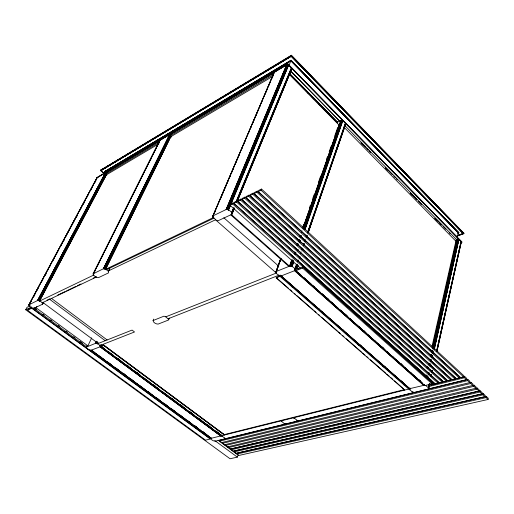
<?xml version="1.0" encoding="UTF-8"?>
<svg xmlns="http://www.w3.org/2000/svg" width="514" height="514" viewBox="0 0 514 514"><rect width="100%" height="100%" fill="white"/><g stroke="black" fill="none" stroke-linecap="round" stroke-linejoin="round"><path stroke-width="0.77" d="M345.196 124.831L345.71 124.125L345.344 123.231L307.68 232.058M287.904 64.16L96.356 178.133L287.911 64.102L461.848 241.908L461.855 242.396L287.686 64.256L287.859 63.89L96.497 177.87M212.571 216.58L213.027 215.854L226.076 209.558C228.312 208.986 233.266 212.443 231.589 214.454L217.968 220.795L216.259 220.255L212.571 216.58L274.29 72.23L212.648 216.895M104.271 173.192L104.984 171.817L104.644 171.541L291.053 60.228L289.112 65.317M461.919 242.1L287.846 63.897M236.099 201.681L291.29 67.951L291.663 69.229L237.217 201.398M210.759 437.665L211.164 438.307L220.763 435.93L222.421 436.418M424.358 385.005L423.69 385.339L294.586 270.692C297.066 269.188 291.779 265.52 289.729 266.104L276.384 271.411C274.643 273.146 279.237 276.05 281.229 275.922L294.798 270.608L296.276 268.88M457.473 235.585L463.891 233.227L291.451 55.242L291.168 56.347L100.847 170.699L100.705 170.018M289.144 73.515L337.659 122.885L337.589 122.319L336.895 122.422M488.088 399.462L488.3 398.292L486.283 396.435L237.185 453.097L236.858 454.061L486.071 397.598L488.088 399.462L238.779 455.475L218.116 440.26M486.071 397.598L486.283 396.435M485.062 396.667L485.274 395.504L483.25 393.634L234.3 450.971L233.973 451.941L483.038 394.803L485.062 396.667L235.894 453.354M482.023 393.865L482.235 392.696L480.198 390.82L231.409 448.844L231.075 449.808L479.986 391.989L482.023 393.865L233.009 451.228M483.038 394.803L483.25 393.634M230.105 449.095L478.964 391.045L479.183 389.882L477.133 387.993L227.194 446.955M479.986 391.989L480.198 390.82M478.964 391.045L476.915 389.162L477.133 387.993M474.056 385.153L476.112 387.048L475.893 388.218L473.837 386.322L474.056 385.153L224.271 444.803M470.965 382.3L473.028 384.202L472.803 385.371L470.74 383.47L470.965 382.3L221.335 442.644M87.104 345.607C84.861 348.029 89.083 350.31 91.267 350.265L211.273 438.288C210.239 439.554 213.785 441.295 215.244 441.198L466.59 379.64L466.815 378.477L464.733 376.55L428.978 385.423M467.624 380.604L467.856 379.435L219.716 440.235L219.375 441.205L467.624 380.604L469.7 382.512L469.931 381.349L467.856 379.435M466.59 379.64L464.502 377.719L464.733 376.55M463.667 376.948L463.898 375.779L261.51 189.056L258.735 190.405L258.272 191.574L460.775 377.668L463.667 376.948L261.048 190.225L258.272 191.574M459.33 378.021L459.567 376.858L257.353 191.079L254.603 192.416L254.141 193.579L456.464 378.734L459.33 378.021L256.891 192.242L254.141 193.579M455.031 379.088L455.269 377.931L253.235 193.078L250.504 194.408L250.035 195.564L452.179 379.795L455.031 379.088L252.766 194.241L250.035 195.564M450.759 380.148L451.003 378.991L249.149 195.063L246.444 196.38L245.975 197.537L447.932 380.855L450.759 380.148L248.68 196.226L245.975 197.537M446.518 381.202L446.762 380.045L245.094 197.035L242.409 198.34L241.94 199.496L443.71 381.896L446.518 381.202L244.625 198.192L241.94 199.496M210.907 438.243L90.939 350.272L100.198 346.764L101.431 345.357L100.898 346.494L103.545 345.459L224.31 435.037L224.406 434.664L103.584 345.042L101.778 345.729L101.74 345.318M442.31 382.243L442.554 381.092L241.072 198.989L238.412 200.28L237.937 201.437L439.521 382.936L442.31 382.243L240.603 200.145L237.937 201.437M438.127 383.283L438.378 382.133L237.089 200.929L234.448 202.208L233.973 203.358L435.358 383.971L438.127 383.283L236.613 202.079L233.973 203.358M430.032 383.926L431.227 384.992L433.977 384.311L434.227 383.168L233.131 202.85L230.516 204.122M295.094 270.403L424.821 385.603L431.998 383.817L432.248 382.66L303.003 266.894L297.086 269.214L298.377 265.462L297.304 265.886M428.104 389.014C429.672 388.102 427.648 385.371 429.274 383.932M431.889 372.2L432.242 370.633M436.598 351.075L461.013 241.535L461.283 242.145L460.833 242.756M428.515 387.961L429.389 384.048M431.13 376.229L431.484 374.661M432.004 372.316L432.351 370.748M436.707 351.19L461.109 241.651M428.4 388.905L429.479 384.17M431.22 376.344L431.574 374.777M432.094 372.432L432.441 370.864M436.759 351.37L461.186 241.773M428.515 388.828L429.556 384.138M432.158 372.554L432.505 370.986M436.861 351.428L461.244 241.901M428.605 388.745L429.762 383.849M430.417 380.829L430.764 379.261M432.197 372.669L432.544 371.108M436.913 351.666L461.276 242.023M463.911 233.131L463.814 233.555L291.29 55.615L100.513 170.462M427.603 377.796L427.956 376.229M430.244 366.058L430.597 364.497M432.184 357.448L432.537 355.887M433.064 353.542L433.418 351.974M434.118 348.845L458.771 239.299L458.09 239.023L457.017 239.068L432.582 346.969M430.398 366.161L430.751 364.593M433.218 353.638L433.565 352.077M434.272 348.948L458.771 239.299M428.779 374.096L429.126 372.528M430.533 366.27L430.886 364.702M432.467 357.66L432.82 356.099M433.347 353.748L433.7 352.186M434.407 349.057L458.906 239.402M457.274 237.359L458.289 232.881L458.873 232.726L291.053 60.228M425.855 376.685L426.209 375.124M431.522 351.666L431.876 350.098M426.029 376.653L426.382 375.085M430.629 356.318L430.983 354.756M431.689 351.627L432.049 350.06M432.576 347.715L457.177 239.016M427.982 368.808L428.335 367.247M428.869 364.901L429.222 363.334M430.816 356.298L431.169 354.731M432.762 347.695L457.351 238.984M429.061 364.895L429.415 363.334M431.008 356.292L431.362 354.731M432.955 347.689L457.531 238.971M429.261 364.908L429.614 363.34M431.207 356.305L431.561 354.737M432.088 352.392L432.441 350.824M432.974 348.479L457.711 238.971M424.821 385.603L423.69 384.254M429.466 364.934L429.82 363.366M433.18 348.505L457.903 238.991M426.851 377.494L427.205 375.927M429.672 364.972L430.025 363.411M430.559 361.066L430.905 359.498M431.439 357.153L431.792 355.585M433.379 348.543L458.09 239.023M427.05 377.552L427.404 375.985M431.638 357.211L431.991 355.643M432.698 352.514L433.051 350.946M433.578 348.601L458.27 239.068M429.89 365.884L430.244 364.317M431.831 357.275L432.184 355.714M433.771 348.672L458.449 239.132M427.436 377.7L427.783 376.139M430.077 365.968L430.43 364.4M431.13 361.271L431.484 359.704M432.011 357.358L432.364 355.791M433.951 348.749L458.616 239.209M427.076 368.14L427.43 366.585M432.03 346.333L456.31 239.325L345.061 125.757M409.909 389.863L409.999 387.954M290.969 60.819L458.327 232.816M28.848 304.841C29.433 306.685 31.996 308.361 34.001 308.265L42.501 304.23C43.06 302.386 39.424 300.414 37.522 300.549L28.848 304.841L97.101 177.69L28.829 305.033M224.393 434.818L103.629 345.029M297.31 264.98L295.614 270.788L302.611 268.051L303.003 266.894M93.13 273.827C93.535 275.87 96.394 277.811 98.547 277.624L108.531 272.883C109.54 271.051 105.286 268.488 103.34 268.79L93.13 273.827L159.97 140.271L93.098 274.168M30.262 305.746L27.011 307.314L25.7 309.756L230.054 458.758L237.359 457.126L238.181 454.717M295.004 269.233L296.578 264.697M297.619 261.671L298.146 260.161M300.497 253.357L301.018 251.847M303.376 245.043L303.896 243.533M307.558 232.951L345.459 123.366M295.126 269.375L296.957 264.087M301.917 249.727L302.444 248.217M303.485 245.191L304.012 243.681M306.363 236.877L306.884 235.367M307.931 232.341L345.562 123.514M295.325 269.098L296.629 265.32M303.421 245.679L303.941 244.169M308.117 232.084L333.708 158.061M334.228 156.552L344.933 125.583M294.952 270.537L297.047 264.235M302.007 249.875L302.534 248.365M303.568 245.608L304.102 243.829M306.453 237.025L306.974 235.515M308.021 232.495L345.639 123.662M295.319 269.818L297.111 264.382M303.678 245.641L304.198 244.124M306.55 237.327L307.038 235.663M308.117 232.791L345.691 123.816M295.184 270.345L297.156 264.671M299.437 258.137L300.009 256.499M302.354 249.701L302.881 248.185M303.684 245.782L304.204 244.272M305.098 241.631L305.702 240.006M306.556 237.468L307.076 235.958M308.117 232.938L345.71 124.125M294.863 269.092L296.437 264.556M297.484 261.536L298.004 260.02M304.545 241.13L305.065 239.614M306.113 236.594L306.633 235.084M291.38 266.201L293.224 260.913M299.829 242.023L300.356 240.513M304.314 229.186L342.343 120.398L341.007 120.321L336.702 122.525M228.505 446.705L228.165 447.668L476.915 389.162M291.586 266.297L293.436 261.009M300.035 242.12L300.561 240.61M304.519 229.276L342.343 120.398M291.785 266.406L293.629 261.112M304.712 229.379L342.523 120.482M291.965 266.522L293.809 261.234M304.886 229.501L342.697 120.584M292.125 266.657L293.706 262.121M297.664 250.787L298.191 249.277M305.04 229.629L342.851 120.7M302.932 226.456L303.723 224.194M309.556 207.598L310.353 205.337M312.737 198.545L314.067 194.774M318.307 182.701L320.691 175.91M326.525 159.314L327.315 157.053M329.172 151.771L331.029 146.49M334.743 135.927L337.659 127.633M291.637 260.148L289.517 266.188L231.377 214.556L234.05 208.061M296.938 245.056L297.465 243.546M299.848 236.755L300.375 235.245M301.435 232.225L301.969 230.715M303.029 227.702L339.047 125.063L289.183 74.344M289.729 266.104L291.849 260.065M294.233 253.267L294.766 251.757M303.241 227.599L340.853 120.392M289.902 266.046L292.023 260.007M298.64 241.13L299.167 239.62M303.144 228.293L341.007 120.321M290.089 266.014L292.209 259.968M297.233 245.621L297.767 244.111M298.827 241.092L299.354 239.582M303.324 228.255L341.18 120.276M290.288 265.995L292.145 260.707M297.433 245.608L297.966 244.092M300.343 237.301L300.876 235.791M303.523 228.235L341.36 120.244M290.5 266.001L292.35 260.714M294.734 253.916L295.261 252.406M297.645 245.608L298.171 244.099M303.729 228.235L341.553 120.237M290.718 266.021L292.832 259.981M294.952 253.935L295.479 252.425M297.857 245.628L298.39 244.118M300.767 237.32L301.294 235.81M303.941 228.255L341.752 120.244M290.943 266.066L292.794 260.778M295.171 253.98L295.698 252.464M299.399 241.888L299.925 240.379M300.986 237.359L301.512 235.849M304.153 228.293L341.951 120.276M291.162 266.123L293.012 260.836M295.389 254.038L295.916 252.528M299.617 241.953L300.144 240.436M304.108 229.109L342.151 120.327M225.588 444.552L225.248 445.522L473.837 386.322M222.658 442.4L222.318 443.364L470.74 383.47M394.546 380.855L404.743 390.062L276.166 277.901L280.034 276.384L280.503 275.074M276.166 277.901L276.616 277.239L279.153 276.236A0.822 0.373 -48.8 0 0 279.944 275.388M275.902 271.912L280.554 258.985M275.896 272.189L280.76 258.491M275.934 272.33L280.843 258.677M276.005 272.478L280.991 258.606M276.095 272.626L276.911 270.364M277.99 267.357L278.806 265.096M280.156 261.33L280.972 259.075M31.707 307.616L28.103 309.338L27.576 310.321L205.536 440.157L210.252 438.982L210.836 437.382M261.048 190.225L261.51 189.056M104.972 171.882L290.956 60.87L458.289 232.881M256.891 192.242L257.353 191.079M221.688 435.056L220.647 435.949L100.089 346.815C100.828 345.145 97.197 343.249 95.437 343.371L86.416 347.053M252.766 194.241L253.235 193.078M248.68 196.226L249.149 195.063M244.625 198.192L245.094 197.035M240.603 200.145L241.072 198.989M231.679 212.912L233.51 208.478M236.254 201.829L291.425 68.099M231.814 213.072L233.639 208.639M236.382 201.989L291.534 68.253M236.793 201.411L291.618 68.42M231.589 214.454L234.127 208.228M236.613 202.079L291.682 68.587M231.73 214.37L234.178 208.395M237.237 201.013L291.714 68.754M231.853 214.274L234.397 208.215M237.153 201.533L291.721 68.921M232.02 214.023L234.468 208.08M231.525 212.764L233.658 207.592M228.177 209.84L288.444 65.098L288.071 64.899L286.561 64.925L226.076 209.558M228.37 209.969L288.444 65.098M228.544 210.11L230.388 205.684M231.004 204.206L288.611 65.227M300.69 268.385L230.034 205.266L232.656 204L233.131 202.85M226.244 209.494L286.716 64.848M226.43 209.449L286.889 64.79M226.629 209.423L287.069 64.758M226.847 209.423L287.268 64.738M227.066 209.442L287.467 64.751M227.297 209.481L287.673 64.777M227.522 209.545L287.872 64.828M227.747 209.622L288.071 64.899M227.965 209.725L288.264 64.989M212.732 217.062L213.67 214.852M214.299 213.381L215.244 211.17M220.577 198.655L223.404 192.03M224.033 190.559L224.971 188.349M225.601 186.878L226.539 184.667M227.169 183.196L228.428 180.253M229.681 177.304L230.625 175.094M231.249 173.623L232.193 171.419M232.823 169.941L233.761 167.737M235.328 164.056L236.273 161.846M236.903 160.374L237.841 158.164M238.47 156.693L239.415 154.483M241.612 149.33L242.235 147.859M243.18 145.648L245.062 141.234M248.827 132.4L249.457 130.922M250.402 128.718L251.654 125.769M252.284 124.298L253.222 122.088M253.852 120.617L254.796 118.406M255.419 116.935L257.302 112.521M257.932 111.05L258.876 108.84M259.499 107.368L260.444 105.158M261.073 103.687L262.012 101.476M265.153 94.113L266.091 91.903M266.721 90.432L267.666 88.228M268.289 86.75L269.233 84.547M269.863 83.069L270.486 81.597M271.431 79.394L273.628 74.234M212.597 216.735L274.155 72.326M153.699 319.091C151.463 321.648 155.781 324.238 158.126 324.096L168.553 320.004L169.414 318.07M100.314 346.256L100.995 344.798M100.262 346.706L101.033 344.907M100.32 346.635L101.033 345.093M95.681 343.32L96.369 341.874M95.829 343.313L96.51 341.868M95.983 343.32L96.671 341.874M96.15 343.339L96.831 341.894M96.324 343.378L97.005 341.932M96.497 343.429L97.178 341.983M96.671 343.493L97.358 342.048M96.844 343.564L97.525 342.118M97.172 343.744L97.853 342.298M98.001 342.401L97.319 343.847L132.059 330.084L134.527 331.967L99.735 345.639M95.437 343.371L96.465 341.206M86.468 346.982L87.329 345.427M36.899 306.428L36.153 307.841L34.496 308.625L86.172 346.532L87.888 345.851L91.691 337.884M108.255 271.508L109.662 268.629M108.403 271.63L109.81 268.758M104.336 268.751L170.539 134.437L170.892 134.546L104.727 268.88M104.528 268.809L170.821 134.302L273.532 73.226L272.767 75.018L169.986 135.998L171.329 137.199M104.92 268.963L171.066 134.623M105.107 269.06L170.526 136.152M105.286 269.175L170.68 136.261M105.447 269.291L170.821 136.377M103.34 268.79L169.614 134.533L170.539 134.437M103.468 268.738L169.736 134.469M103.616 268.706L169.877 134.43M103.777 268.693L170.031 134.405M103.957 268.693L170.192 134.392M104.143 268.713L170.365 134.405M291.663 69.229L291.239 69.711M150.152 160.657L150.865 159.224M158.376 144.177L159.089 142.744M93.497 273.583L159.783 140.438M93.561 273.711L95.353 270.133M97.14 266.548L98.926 262.969M101.791 257.238L103.577 253.653M105.364 250.074L107.156 246.489M108.942 242.904L111.808 237.172M113.594 233.594L115.38 230.009M117.173 226.43L120.032 220.699M120.745 219.266L123.611 213.535M125.397 209.95L128.256 204.219M128.975 202.786L131.835 197.055M132.554 195.622L136.486 187.745M137.199 186.312L140.065 180.581M140.778 179.142L144.71 171.265M145.43 169.832L148.289 164.101M149.002 162.668L151.868 156.937M152.581 155.504L156.519 147.621M157.233 146.188L159.738 141.177M42.713 303.723L43.42 302.187M42.501 304.23L43.484 302.412M42.662 304.108L43.459 302.605M38.229 300.497L106.109 172.627L106.912 172.916M38.409 300.536L106.269 172.653M38.589 300.587L106.514 172.543L159.43 141.074M38.768 300.651L106.597 172.755M38.948 300.729L106.758 172.832M39.122 300.818L106.167 174.33M39.289 300.915L106.314 174.426M39.443 301.024L106.449 174.529M27.576 310.321L31.971 308.04L210.342 438.744M37.522 300.549L105.434 172.73L106.109 172.627M37.631 300.51L105.543 172.678M37.76 300.478L105.666 172.64M37.907 300.472L105.807 172.62M38.062 300.478L105.955 172.614M28.848 305.136L96.94 177.831M29.343 304.667L31.611 300.433M33.879 296.205L35.762 292.684M36.52 291.271L38.788 287.043M41.428 282.109L42.938 279.288M45.206 275.061L45.964 273.647M47.853 270.126L48.605 268.713M49.363 267.306L50.115 265.899M52.383 261.665L54.272 258.144M55.03 256.73L55.782 255.323M56.54 253.91L57.292 252.502M58.05 251.095L58.802 249.682M60.691 246.161L62.959 241.927M63.717 240.52L64.468 239.113M65.227 237.699L67.116 234.178M67.867 232.765L70.135 228.537M70.893 227.124L74.292 220.782M75.044 219.375L77.312 215.141M79.201 211.62L81.469 207.393M82.221 205.979L85.62 199.638M86.378 198.224L88.646 193.996M90.528 190.469L92.796 186.241M95.064 182.014L95.816 180.6M29.054 305.489L30.191 303.376M33.963 296.327L34.721 294.914M45.296 275.183L46.048 273.769M63.794 240.642L64.552 239.228M76.637 216.677L77.389 215.263M83.808 203.281L84.566 201.873M90.984 189.891L91.736 188.477M95.135 182.136L95.893 180.729M274.046 72.435L273.84 73.174M153.056 320.556L163.895 316.194L165.521 316.65L168.785 319.541M463.242 233.677L463.789 233.587L457.01 236.074M456.856 236.17L463.763 233.619L291.265 55.705M100.667 170.102L291.451 55.242M100.519 170.494L291.232 55.814L463.724 233.645M100.564 170.558L291.207 55.942L463.628 233.684M100.686 170.642L291.181 56.148L463.512 233.703M100.789 170.687L291.168 56.283L463.313 233.69M104.811 171.599L291.046 60.356L458.732 232.701M104.895 171.65L291.02 60.562M104.952 171.715L291.001 60.697M158.588 142.763L105.653 174.169L106.809 175.152M158.691 143.875L106.417 174.824L39.546 301.095L93.786 275.029M272.908 76.258L170.789 136.718L105.563 269.368L213.233 217.621M291.072 69.384L292.479 68.613L292.119 69.191M338.45 125.371L339.047 125.063M106.186 269.863L213.895 218.199M25.7 309.756L31.579 306.942M46.98 300.208L49.871 298.827M57.825 295.03L65.06 291.579M66.505 290.892L75.911 286.401M77.357 285.713L80.974 283.985M93.272 278.119L96.163 276.738M108.46 270.872L215.507 219.793L276.365 273.082M42.039 302.939L96.362 277.04M410.172 388.712L409.632 389.516M165.778 316.836L276.461 272.992M168.194 318.738L278.98 275.202M457.37 233.279L458.873 232.726M457.492 235.489L462.754 233.562M224.631 438.898L224.971 438.551L224.573 438.012M281.434 275.838L280.464 275.774L409.382 388.745L424.268 385.237L425.843 385.622L428.406 387.845M296.854 421.191L297.285 420.805L296.912 420.208M223.603 434.767L404.447 389.606M221.502 435.737L280.952 420.921L285.019 424.095M428.727 386.56L464.502 377.719M414.355 392.381L412.17 391.841M286.009 423.851L284.107 423.363M294.702 418.467L292.768 417.972L281.82 420.709L281.531 421.056L281.91 421.647M31.842 308.291L210.252 438.982M36.153 307.841L87.888 345.851M33.988 307.603L36.552 309.479M42.958 314.183L44.243 315.121M50.648 319.824L51.927 320.768M58.339 325.465L59.618 326.409M66.023 331.106L67.308 332.05M73.714 336.754L74.993 337.692M80.12 341.45L82.683 343.333M123.167 373.228L124.452 374.173M194.684 425.708L196.618 427.121M202.413 431.381L204.347 432.794M214.756 440.543L237.359 457.126M92.186 350.67L94.12 352.09M99.922 356.343L101.213 357.294M107.657 362.017L110.234 363.912M115.387 367.69L117.963 369.585M123.122 373.363L126.341 375.728M130.852 379.036L134.077 381.401M140.521 386.13L142.455 387.55M148.25 391.803L150.184 393.223M155.986 397.476L158.563 399.365M163.715 403.149L166.298 405.038M171.451 408.823L174.676 411.187M179.187 414.496L182.406 416.86M186.916 420.169L190.784 423.009M194.652 425.843L198.52 428.682M202.381 431.516L206.891 434.825M92.154 350.799L96.664 354.107M97.956 355.052L104.4 359.781M107.625 362.145L112.136 365.454M115.361 367.818L121.805 372.547M123.09 373.492L129.534 378.22M130.826 379.165L137.27 383.894M138.562 384.838L145.006 389.567M148.231 391.931L152.093 394.771M155.96 397.605L160.471 400.914M163.696 403.278L168.207 406.587M171.432 408.951L177.876 413.68M179.168 414.625L185.612 419.353M186.897 420.298L192.699 424.551M194.633 425.971L200.434 430.224M202.368 431.644L208.812 436.373M90.849 350.073L211.164 438.307M220.757 441.892L236.89 453.766M100.943 346.115L104.162 348.498M108.679 351.839L113.189 355.18M116.415 357.564L122.216 361.862M126.727 365.203L131.237 368.538M134.462 370.928L140.264 375.22M144.132 378.086L149.285 381.902M152.51 384.286L158.312 388.584M162.18 391.443L168.624 396.217M169.916 397.168L176.36 401.942M179.585 404.325L185.387 408.624M189.897 411.958L194.408 415.299M197.633 417.689L203.435 421.981M205.369 423.414L212.462 428.663M215.681 431.047L221.483 435.339M100.821 346.256L214.28 430.224M215.565 431.175L221.367 435.467M100.693 346.385L225.492 438.686M100.564 346.5L221.129 435.692M100.442 346.603L221.007 435.782M100.32 346.693L220.879 435.859M100.198 346.764L220.763 435.917M42.636 302.283L98.142 343.384M100.718 345.299L102.01 346.256M118.464 358.849L119.749 359.806M126.842 365.056L128.776 366.488M136.506 372.213L137.797 373.17M153.911 385.095L155.202 386.053M171.959 398.459L173.25 399.41M179.694 404.184L182.913 406.574M190.007 411.823L191.94 413.25M199.676 418.981L200.961 419.932M207.412 424.705L209.988 426.614M215.79 430.905L219.009 433.296M49.665 299.302L105.222 340.718M51.516 298.422L107.137 339.953M297.85 420.947L293.764 417.728L408.938 389.014L413.127 392.683M100.526 170.359L104.194 173.462M100.513 170.391L104.368 173.751M276.256 277.644L288.328 288.174M290.134 289.755L291.946 291.335M294.361 293.443L295.569 294.496M296.777 295.55L313.071 309.769M314.279 310.822L316.084 312.396M318.5 314.504L319.708 315.557M321.52 317.138L337.21 330.83M338.418 331.883L340.229 333.464M342.639 335.571L343.847 336.625M346.263 338.726L361.348 351.891M362.556 352.945L364.972 355.052M366.784 356.632L367.992 357.686M370.401 359.794L385.494 372.958M386.701 374.012L389.111 376.119M390.923 377.694L392.735 379.274M318.519 308.4L319.727 309.46M322.137 311.574L323.345 312.634M339.034 326.39L340.242 327.45M342.658 329.564L343.866 330.624M359.556 344.38L361.361 345.967M363.777 348.081L364.985 349.141M380.071 362.37L381.883 363.957M384.292 366.071L385.5 367.131M401.19 380.887L403.002 382.474M281.229 275.922L409.954 388.764M281.074 275.967L409.799 388.796M280.413 275.536L409.645 388.796M280.426 275.665L409.51 388.783M278.781 275.189L279.982 276.249M291.432 286.272L292.639 287.326M357.712 344.316L358.92 345.369M382.422 365.949L383.624 367.002M403.509 384.414L404.717 385.468M280.034 276.384L408.726 389.072M223.815 217.763L278.627 266.085M327.264 298.12L328.459 299.187M345.19 314.06L346.982 315.654M363.713 330.534L364.908 331.594M382.243 347.008L383.438 348.068M400.766 363.475L401.961 364.542M419.289 379.949L420.484 381.009M299.013 273.313L300.208 274.373M303.793 277.56L310.97 283.934M312.763 285.527L314.555 287.12M321.725 293.5L329.493 300.407M331.286 302.001L333.078 303.594M339.658 309.434L343.84 313.154M345.035 314.215L347.425 316.341M349.816 318.468L351.608 320.061M356.986 324.842L362.364 329.622M363.559 330.688L365.949 332.815M368.339 334.935L369.534 336.002M374.918 340.782L380.893 346.095M382.088 347.156L384.478 349.282M386.869 351.409L388.064 352.469M392.844 356.716L399.417 362.563M400.612 363.623L403.002 365.75M405.392 367.876L406.587 368.936M410.776 372.656L417.349 378.503M419.141 380.097L420.934 381.69M295.717 270.499L301.692 275.812M303.491 277.406L305.284 279.006M308.272 281.659L320.235 292.293M322.027 293.886L323.82 295.479M326.217 297.606L334.588 305.046M335.783 306.113L338.173 308.239M340.564 310.366L342.363 311.959M343.558 313.02L353.124 321.526M354.319 322.593L356.71 324.719M359.106 326.84L371.661 338.006M372.856 339.067L375.252 341.193M377.642 343.32L389.606 353.953M391.398 355.547L393.191 357.14M396.178 359.8L408.142 370.433M409.934 372.027L411.727 373.62M413.526 375.214L422.495 383.187M295.261 270.274L297.053 271.867M298.248 272.928L348.453 317.549M349.649 318.609L366.983 334.01M368.178 335.077L385.513 350.477M386.708 351.544L404.043 366.945M405.238 368.011L421.968 382.879M294.92 270.518L424.024 385.217M294.753 270.615L423.857 385.288M230.754 214.852L288.881 266.445M297.484 268.057L298.679 269.118M232.656 204L380.212 336.156M381.407 337.229L433.977 384.311M302.611 268.051L431.998 383.817M290.609 70.9L340.043 121.484L290.622 71.093M360.822 142.686L365.705 147.524M366.469 148.405L368.185 150.107M369.071 150.955L370.748 152.671M385.539 167.898L387.293 169.607M387.562 169.826L392.355 174.766M393.73 176.116L395.414 177.831M396.288 178.782L397.412 179.926M410.249 193.11L411.932 194.832M412.222 194.992L416.52 199.426M418.39 201.282L421.583 204.591M434.96 218.328L436.193 219.504M436.881 220.153L441.192 224.65M443.049 226.443L445.754 229.25M449.217 232.733L450.335 233.876M361.329 143.265L363 144.974M385.474 167.892L387.678 170.153M410.172 193.084L412.356 195.333M415.82 198.828L416.944 199.972M434.825 218.251L437.575 221.046M439.965 223.462L441.603 225.151M343.872 127.009L455.892 241.175M289.6 73.515L337.717 122.531M289.408 73.528L337.717 122.634M289.748 73.952L337.698 122.756M291.933 76.457L293.051 77.595M305.303 90.059L309.756 94.589M311.985 96.857L314.767 99.69M318.667 103.655L320.338 105.357M332.584 117.822L337.043 122.358M307.385 92.398L308.496 93.529M334.113 119.589L335.783 121.291M291.033 60.498L458.604 232.701M291.008 60.633L458.488 232.726"/></g></svg>
